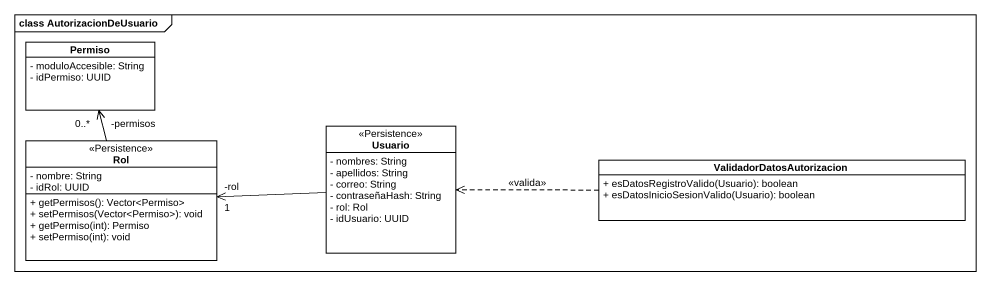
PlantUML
@startuml
mainframe class AutorizacionDeUsuario
hide circle
hide empty members
skinparam classAttributeIconSize 0
class Permiso {
  - moduloAccesible: String
  - idPermiso: UUID
}
class Usuario <<Persistence>> {
  - nombres: String
  - apellidos: String
  - correo: String
  - contraseñaHash: String
  - rol: Rol
  - idUsuario: UUID
}
class Rol <<Persistence>> {
  - nombre: String
  - idRol: UUID
  + getPermisos(): Vector<Permiso>
  + setPermisos(Vector<Permiso>): void
  + getPermiso(int): Permiso
  + setPermiso(int): void
}
class ValidadorDatosAutorizacion {
  + esDatosRegistroValido(Usuario): boolean
  + esDatosInicioSesionValido(Usuario): boolean
}
Usuario -left-> "-rol\n1" Rol
Rol -up-> "-permisos\n0..*" Permiso
ValidadorDatosAutorizacion .left.> Usuario : <<valida>>
@enduml
